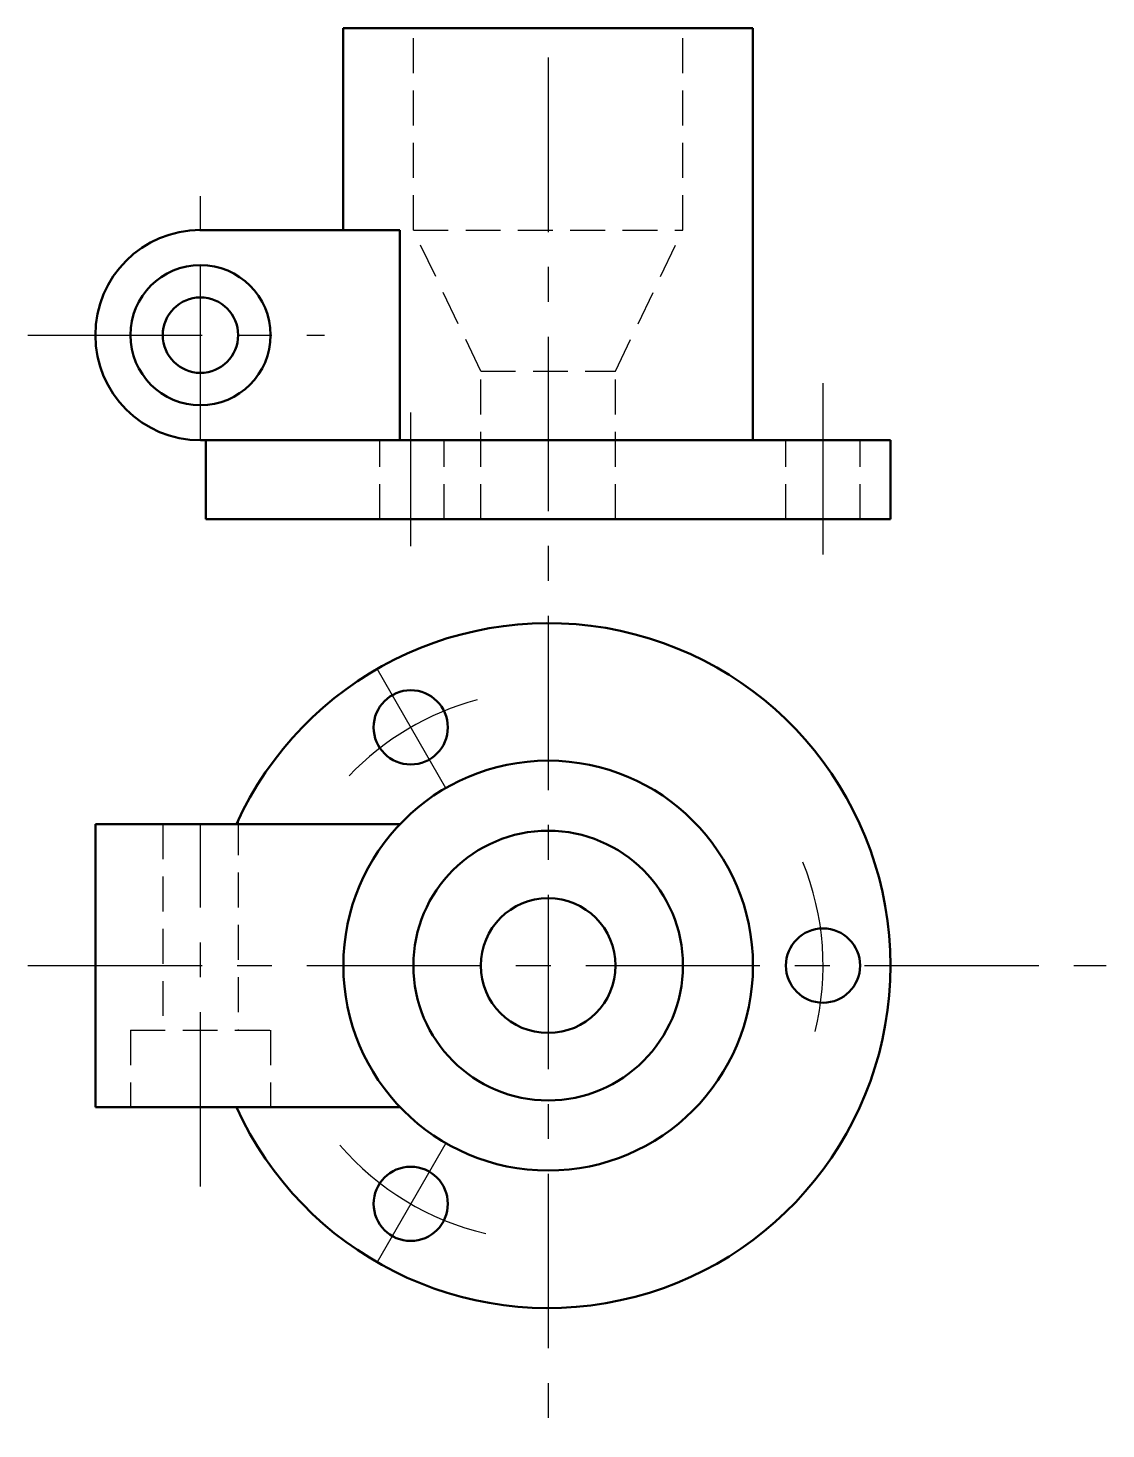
# Model space of a CAD drawing. Header units: millimetres. Extents: x 1035 to 1231, y 409 to 664.
import ezdxf

# ---------------------------------------------------------------- set-up
doc = ezdxf.new("R2010")
doc.units = ezdxf.units.MM
doc.linetypes.add('CENTER', pattern=[50.8, 31.75, -6.35, 6.35, -6.35])
doc.linetypes.add('HIDDEN', pattern=[9.525, 6.35, -3.175])
doc.layers.add('中心线', color=1, linetype='CENTER')
doc.layers.add('虚线', color=5, linetype='HIDDEN')
doc.layers.add('粗实线', color=7, linetype='Continuous', lineweight=50)

msp = doc.modelspace()

# ---------------------------------------------------------------- linework, layer by layer
at = {"layer": '中心线'}
for p, q in [((1129.27, 658.48), (1129.27, 408.82)), ((1065.93, 588.81), (1065.93, 638.86)), ((1034.51, 607.96), (1088.52, 607.96)), ((1179.34, 568.01), (1179.34, 599.23)), ((1104.23, 569.53), (1104.23, 593.9)), ((1110.61, 525.49), (1098.09, 547.18)), ((1065.93, 452.96), (1065.93, 518.93)), ((1034.51, 493.18), (1230.89, 493.18)), ((1110.61, 460.87), (1098.09, 439.18))]:
    msp.add_line(p, q, dxfattribs=at)
for start, end in [(104.9896, 136.4187), (346.1045, 22.0813), (220.7263, 256.9205)]:
    msp.add_arc((1129.27, 493.18), 50.08, start, end, dxfattribs=at)
at = {"layer": '粗实线'}
for p, q in [((1091.95, 663.87), (1166.58, 663.87)), ((1091.95, 627.1), (1091.95, 663.87)), ((1166.58, 588.81), (1166.58, 663.87)), ((1065.93, 627.1), (1102.26, 627.1)), ((1102.26, 627.1), (1102.26, 588.81)), ((1065.93, 588.81), (1191.61, 588.81)), ((1066.92, 574.48), (1066.92, 588.81)), ((1191.61, 574.48), (1191.61, 588.81)), ((1191.61, 574.48), (1066.92, 574.48)), ((1046.79, 467.43), (1046.79, 518.93)), ((1102.26, 518.93), (1046.79, 518.93)), ((1102.26, 467.43), (1046.79, 467.43))]:
    msp.add_line(p, q, dxfattribs=at)
for centre, radius in [((1065.93, 607.96), 12.76), ((1065.93, 607.96), 6.87), ((1104.23, 536.55), 6.76), ((1129.27, 493.18), 37.31), ((1129.27, 493.18), 24.55), ((1129.27, 493.18), 12.27), ((1179.34, 493.18), 6.76), ((1104.23, 449.81), 6.76)]:
    msp.add_circle(centre, radius, dxfattribs=at)
for centre, radius, start, end in [((1065.93, 607.96), 19.15, 90, 270), ((1129.27, 493.18), 62.35, 204.3929, 155.6071)]:
    msp.add_arc(centre, radius, start, end, dxfattribs=at)
at = {"layer": '虚线'}
for p, q in [((1104.72, 627.1), (1104.72, 663.87)), ((1153.81, 627.1), (1153.81, 663.87)), ((1104.72, 627.1), (1153.81, 627.1)), ((1116.99, 601.42), (1104.72, 627.1)), ((1141.54, 601.42), (1153.81, 627.1)), ((1116.99, 601.42), (1141.54, 601.42)), ((1116.99, 574.48), (1116.99, 601.42)), ((1141.54, 574.48), (1141.54, 601.42)), ((1098.61, 574.48), (1098.61, 588.81)), ((1110.3, 574.48), (1110.3, 588.81)), ((1172.58, 574.48), (1172.58, 588.81)), ((1186.11, 574.48), (1186.11, 588.81)), ((1059.06, 518.93), (1059.06, 481.41)), ((1072.81, 519.64), (1072.81, 481.41)), ((1053.17, 481.41), (1078.7, 481.41)), ((1053.17, 481.41), (1053.17, 467.43)), ((1078.7, 481.41), (1078.7, 467.43))]:
    msp.add_line(p, q, dxfattribs=at)

doc.saveas('drawing.dxf')
